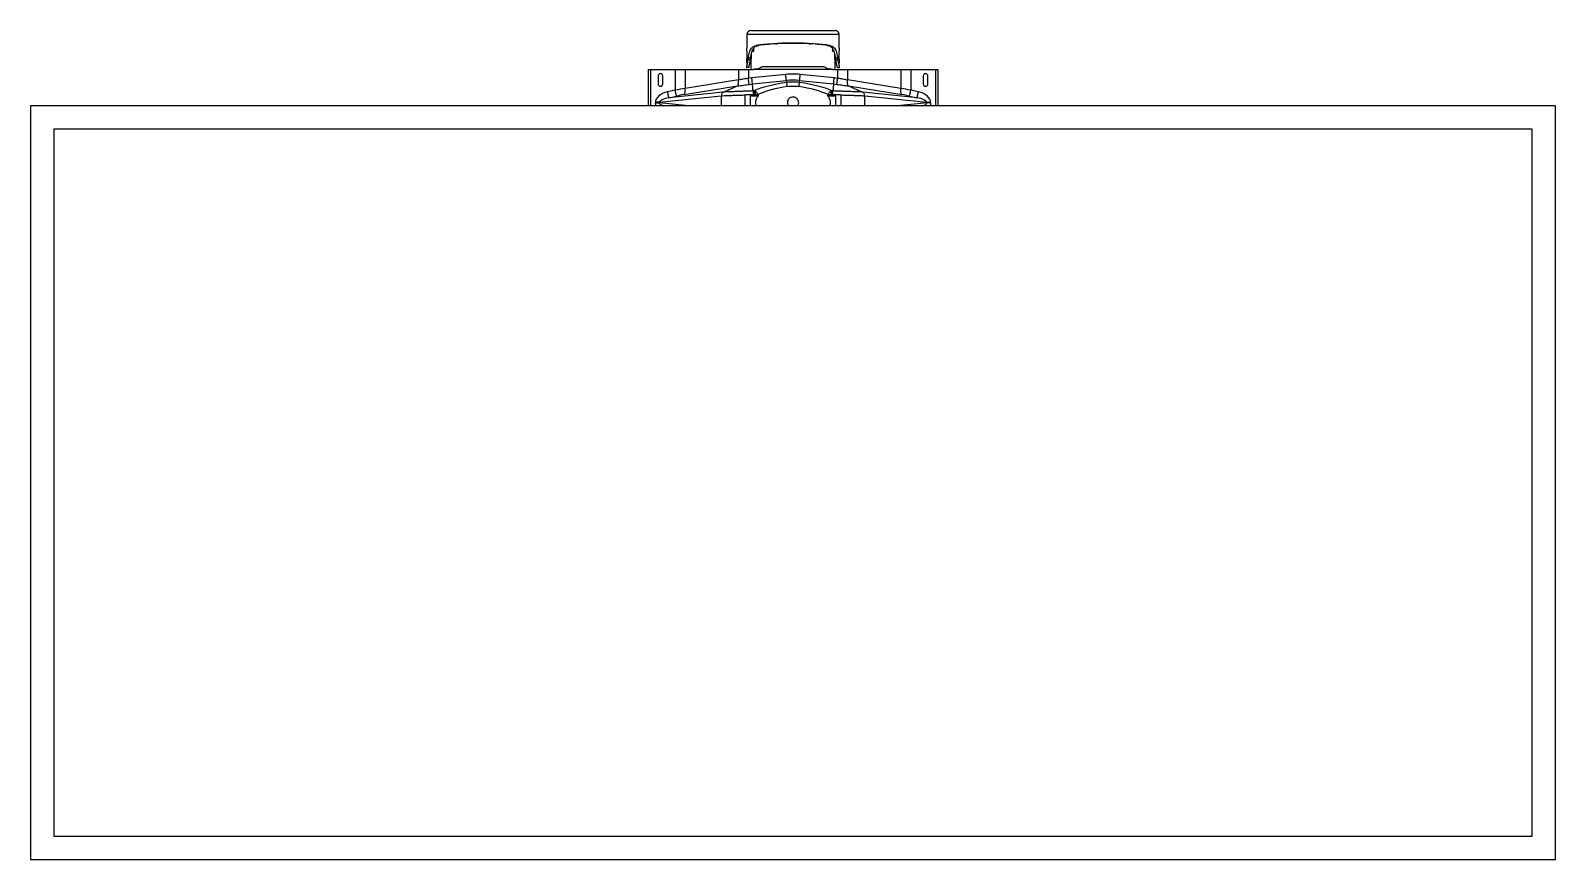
# Model space of a CAD drawing. Header units: inches. Extents: x -1851 to 6314, y -1304 to 4687.
# Drawn here: x 423.5 to 514.1, y 4637.5 to 4686.7 of the extents above; entities that cross this region are included whole.
import ezdxf

# ---------------------------------------------------------------- set-up
doc = ezdxf.new("R2010")
doc.units = ezdxf.units.IN
doc.header["$MEASUREMENT"] = 0

# ---------------------------------------------------------------- blocks, each defined once
blk = doc.blocks.new('2.4.20_7+2_End Bay_Plan View')
at = {"color": 7, "linetype": 'Continuous', "lineweight": 25}
for p, q in [((10.6338, 1.15), (9.4978, 1.15)), ((9.4978, 1.15), (9.4978, -1.15)), ((10.6338, -1.15), (10.6338, 1.15)), ((9.5328, 1.115), (9.5328, -1.115)), ((10.5988, 1.115), (9.5328, 1.115)), ((10.5988, -1.115), (10.5988, 1.115)), ((10.6873, 0.2186), (10.6338, 0.2186)), ((10.6386, 0.2076), (10.6386, 0.2019)), ((10.6392, 0.2076), (10.6386, 0.2076)), ((10.6392, 0.2019), (10.6392, 0.2076)), ((10.6889, 0.2182), (10.6889, 0.215)), ((10.6889, 0.215), (10.6889, 0.1777)), ((10.6386, 0.2019), (10.6392, 0.2019)), ((10.6392, 0.2019), (10.6491, 0.1081)), ((10.646, 0.1872), (10.6486, 0.1757)), ((10.6546, 0.1054), (10.646, 0.1872)), ((10.6576, 0.1777), (10.655, 0.1892)), ((10.6789, 0.2035), (10.6669, 0.2035)), ((10.6669, 0.1965), (10.6789, 0.1965)), ((10.6508, 0.1643), (10.6639, 0.0838)), ((10.6889, 0.1777), (10.6576, 0.1777)), ((10.6889, 0.1628), (10.6598, 0.1628)), ((10.6729, 0.0823), (10.6598, 0.1628)), ((10.6889, 0.1777), (10.6889, 0.1628)), ((10.6889, 0.1628), (10.6889, 0.0822)), ((10.6491, 0.1081), (10.6491, 0.108)), ((10.6338, 0.072), (10.6489, 0.072)), ((10.6509, 0.07), (10.6509, 0.0599)), ((10.6639, 0.0838), (10.6639, 0.0838)), ((10.6639, 0.0838), (10.6639, 0.0838)), ((10.6729, 0.0822), (10.6729, 0.0823)), ((10.6889, 0.0822), (10.6729, 0.0822)), ((10.6889, 0.0822), (10.6889, 0.0673)), ((10.6986, 0.0698), (10.6916, 0.0699)), ((10.6916, 0.0669), (10.6916, 0.0699)), ((10.7415, 0.0694), (10.7209, 0.0696)), ((10.6489, 0.0648), (10.6338, 0.0648)), ((10.6489, 0.0648), (10.6489, 0.0525)), ((10.6509, 0.0635), (10.6489, 0.0635)), ((10.6509, 0.0599), (10.6509, 0.0591)), ((10.6509, 0.0591), (10.651, 0.0583)), ((10.6509, 0.0591), (10.6509, 0.0579)), ((10.6509, 0.0579), (10.6509, 0.0569)), ((10.6509, 0.0579), (10.6509, 0.0579)), ((10.6509, 0.0579), (10.6509, 0.0569)), ((10.6509, 0.053), (10.6509, 0.0524)), ((10.6565, 0.0588), (10.6564, 0.0601)), ((10.6564, 0.0601), (10.6564, 0.0601)), ((10.6663, 0.0662), (10.6669, 0.0612)), ((10.6669, 0.0612), (10.6723, 0.0099)), ((10.6889, 0.0673), (10.6753, 0.0673)), ((10.6759, 0.062), (10.6753, 0.0673)), ((10.6812, 0.0109), (10.6759, 0.062)), ((10.6889, 0.0673), (10.6889, 0.06)), ((10.7025, 0.0635), (10.6889, 0.0635)), ((10.6889, -0.06), (10.6889, 0.06)), ((10.6889, 0.06), (10.6889, 0.06)), ((10.702, 0.0648), (10.7022, 0.0645)), ((10.7039, 0.0676), (10.7039, 0.0645)), ((10.7065, 0.0642), (10.7065, 0.0673)), ((10.7205, 0.0594), (10.717, 0.0594)), ((10.7248, 0.0555), (10.7248, 0.0517)), ((10.7474, 0.0634), (10.7474, -0.0634)), ((10.6925, -0.0452), (10.6925, 0.0452)), ((10.7271, 0.0255), (10.7272, 0.0239)), ((10.6723, 0.0099), (10.6691, 0.0099)), ((10.6723, -0.0099), (10.6669, -0.0612)), ((10.6691, -0.0099), (10.6723, -0.0099)), ((10.6759, -0.062), (10.6812, -0.0109)), ((10.7272, -0.0239), (10.7271, -0.0255)), ((10.6338, -0.0648), (10.6489, -0.0648)), ((10.6489, -0.0525), (10.6489, -0.0648)), ((10.6489, -0.0635), (10.6509, -0.0635)), ((10.6509, -0.0524), (10.6509, -0.053)), ((10.6509, -0.0569), (10.6509, -0.0579)), ((10.6509, -0.0569), (10.6509, -0.0579)), ((10.6509, -0.0579), (10.6509, -0.0579)), ((10.6509, -0.0579), (10.6509, -0.0591)), ((10.651, -0.0583), (10.6509, -0.0591)), ((10.6509, -0.0591), (10.6509, -0.0599)), ((10.6509, -0.0599), (10.6509, -0.07)), ((10.6564, -0.0601), (10.6565, -0.0588)), ((10.6564, -0.0601), (10.6564, -0.0601)), ((10.6669, -0.0612), (10.6663, -0.0662)), ((10.6753, -0.0673), (10.6759, -0.062)), ((10.6889, -0.0673), (10.6753, -0.0673)), ((10.6889, -0.06), (10.6889, -0.0673)), ((10.6889, -0.06), (10.6889, -0.06)), ((10.6889, -0.0635), (10.7025, -0.0635)), ((10.6889, -0.0673), (10.6889, -0.0822)), ((10.6916, -0.0669), (10.6916, -0.0699)), ((10.7022, -0.0645), (10.702, -0.0648)), ((10.7039, -0.0645), (10.7039, -0.0676)), ((10.7065, -0.0673), (10.7065, -0.0642)), ((10.7206, -0.0594), (10.717, -0.0594)), ((10.7248, -0.0517), (10.7248, -0.0555)), ((10.6489, -0.072), (10.6338, -0.072)), ((10.6639, -0.0838), (10.6508, -0.1643)), ((10.6598, -0.1628), (10.6729, -0.0823)), ((10.6639, -0.0838), (10.6639, -0.0838)), ((10.6639, -0.0838), (10.6639, -0.0838)), ((10.6729, -0.0823), (10.6729, -0.0822)), ((10.6889, -0.0822), (10.6729, -0.0822)), ((10.6889, -0.0822), (10.6889, -0.1628)), ((10.6916, -0.0699), (10.6986, -0.0698)), ((10.7209, -0.0696), (10.7415, -0.0694)), ((10.6491, -0.1081), (10.6392, -0.2019)), ((10.646, -0.1872), (10.6546, -0.1054)), ((10.6491, -0.108), (10.6491, -0.1081)), ((10.6486, -0.1757), (10.646, -0.1872)), ((10.655, -0.1892), (10.6576, -0.1777)), ((10.6889, -0.1777), (10.6576, -0.1777)), ((10.6889, -0.1628), (10.6598, -0.1628)), ((10.6889, -0.1628), (10.6889, -0.1777)), ((10.6889, -0.1777), (10.6889, -0.215)), ((10.6386, -0.2076), (10.6386, -0.2019)), ((10.6392, -0.2019), (10.6386, -0.2019)), ((10.6392, -0.2019), (10.6392, -0.2076)), ((10.6789, -0.1965), (10.6669, -0.1965)), ((10.6669, -0.2035), (10.6789, -0.2035)), ((10.6873, -0.2186), (10.6338, -0.2186)), ((10.6386, -0.2076), (10.6392, -0.2076)), ((10.6889, -0.215), (10.6889, -0.2182)), ((9.5328, -1.115), (10.5988, -1.115)), ((9.4978, -1.15), (10.6338, -1.15))]:
    blk.add_line(p, q, dxfattribs=at)
at = {"color": 8, "linetype": 'Continuous', "lineweight": 25}
for p, q in [((10.6889, 0.215), (10.6338, 0.215)), ((10.6491, 0.1081), (10.6338, 0.1081)), ((10.7415, 0), (10.7415, 0.0694)), ((10.7415, -0.0694), (10.7415, 0)), ((10.6338, -0.1081), (10.6491, -0.1081)), ((10.6889, -0.215), (10.6338, -0.215))]:
    blk.add_line(p, q, dxfattribs=at)
at = {"color": 8, "linetype": 'Continuous', "lineweight": 25, "flags": 128}
for points in [[(10.6338, 0.1569), (10.6386, 0.2019)], [(10.6386, -0.2019), (10.6376, -0.1929), (10.6339, -0.157), (10.6338, -0.1569)]]:
    blk.add_lwpolyline(points, dxfattribs=at)
at = {"color": 7, "linetype": 'Continuous', "lineweight": 25, "flags": 128}
for points in [[(10.646, 0.1872), (10.6464, 0.1873), (10.6471, 0.1874), (10.648, 0.1876), (10.6491, 0.1879), (10.6504, 0.1882), (10.6519, 0.1885), (10.6534, 0.1888), (10.655, 0.1892)], [(10.6486, 0.1757), (10.649, 0.1758), (10.6496, 0.1759), (10.6505, 0.1761), (10.6517, 0.1764), (10.653, 0.1767), (10.6544, 0.177), (10.656, 0.1774), (10.6576, 0.1777)], [(10.6508, 0.1643), (10.6513, 0.1638), (10.652, 0.1634), (10.6529, 0.163), (10.6541, 0.1628), (10.6553, 0.1626), (10.6568, 0.1626), (10.6583, 0.1627), (10.6598, 0.1628)], [(10.6639, 0.0838), (10.6644, 0.0833), (10.6651, 0.0829), (10.666, 0.0825), (10.6671, 0.0822), (10.6684, 0.0821), (10.6698, 0.082), (10.6713, 0.082), (10.6729, 0.0822)], [(10.6509, 0.0579), (10.6516, 0.0576), (10.6523, 0.0573), (10.6529, 0.0571), (10.6535, 0.0568), (10.6541, 0.0565), (10.6546, 0.0563), (10.655, 0.0561), (10.6554, 0.0559)], [(10.6565, 0.0588), (10.6562, 0.0588), (10.6557, 0.0588), (10.6552, 0.0587), (10.6545, 0.0586), (10.6537, 0.0585), (10.6528, 0.0585), (10.6519, 0.0584), (10.651, 0.0583)], [(10.6663, 0.0662), (10.6668, 0.0662), (10.6675, 0.0663), (10.6685, 0.0664), (10.6696, 0.0666), (10.6709, 0.0667), (10.6723, 0.0669), (10.6738, 0.0671), (10.6753, 0.0673)], [(10.6723, 0.0099), (10.6728, 0.01), (10.6735, 0.0101), (10.6744, 0.0102), (10.6756, 0.0103), (10.6768, 0.0104), (10.6782, 0.0106), (10.6797, 0.0107), (10.6812, 0.0109)], [(10.6723, -0.0099), (10.6728, -0.01), (10.6735, -0.0101), (10.6744, -0.0102), (10.6756, -0.0103), (10.6768, -0.0104), (10.6782, -0.0106), (10.6797, -0.0107), (10.6812, -0.0109)], [(10.651, -0.0583), (10.6519, -0.0584), (10.6528, -0.0585), (10.6537, -0.0585), (10.6545, -0.0586), (10.6552, -0.0587), (10.6557, -0.0588), (10.6562, -0.0588), (10.6565, -0.0588)], [(10.6663, -0.0662), (10.6668, -0.0662), (10.6675, -0.0663), (10.6685, -0.0664), (10.6696, -0.0666), (10.6709, -0.0667), (10.6723, -0.0669), (10.6738, -0.0671), (10.6753, -0.0673)], [(10.6639, -0.0838), (10.6644, -0.0833), (10.6651, -0.0829), (10.666, -0.0825), (10.6671, -0.0822), (10.6684, -0.0821), (10.6698, -0.082), (10.6713, -0.082), (10.6729, -0.0822)], [(10.6486, -0.1757), (10.649, -0.1758), (10.6496, -0.1759), (10.6505, -0.1761), (10.6517, -0.1764), (10.653, -0.1767), (10.6544, -0.177), (10.656, -0.1774), (10.6576, -0.1777)], [(10.6508, -0.1643), (10.6513, -0.1638), (10.652, -0.1634), (10.6529, -0.163), (10.6541, -0.1628), (10.6553, -0.1626), (10.6568, -0.1626), (10.6583, -0.1627), (10.6598, -0.1628)], [(10.646, -0.1872), (10.6464, -0.1873), (10.6471, -0.1874), (10.648, -0.1876), (10.6491, -0.1879), (10.6504, -0.1882), (10.6519, -0.1885), (10.6534, -0.1888), (10.655, -0.1892)]]:
    blk.add_lwpolyline(points, dxfattribs=at)
at = {"color": 7, "linetype": 'Continuous', "lineweight": 25}
for centre, radius, start, end in [((10.6873, 0.215), 0.0036, 63.6122, 90), ((10.6669, 0.2), 0.0035, 90, 270), ((10.6789, 0.2), 0.0035, 270, 90), ((10.7414, 0.0634), 0.006, 0, 89.5), ((10.7058, 0.0662), 0.004, 205.9309, 224.8011), ((10.6614, 0.0288), 0.0204, 274.8212, 292.1515), ((10.6614, -0.0288), 0.0204, 67.8485, 85.1788), ((11.9384, -2.9197), 3.138, 114.1323, 114.2218), ((10.7058, -0.0662), 0.004, 135.4353, 154.117), ((10.7414, -0.0634), 0.006, 270.5, 0), ((10.6669, -0.2), 0.0035, 90, 270), ((10.6789, -0.2), 0.0035, 270, 90), ((10.6873, -0.215), 0.0036, 270, 296.3878)]:
    blk.add_arc(centre, radius, start, end, dxfattribs=at)
for centre, major_axis, ratio, start_param, end_param in [((10.6408, 0.1831), (0.0026, -0.0244), 0.611475, 1.758081, 3.07755), ((10.6408, 0.1831), (-0.002, 0.0187), 0.302481, 4.899674, 6.219143), ((10.6439, 0.1757), (-0.007, 0.0307), 0.14521, 4.297802, 4.679215), ((10.6529, 0.1777), (-0.007, 0.04), 0.113749, 4.311205, 4.692618), ((10.646, 0), (-0.0081, 0.0653), 0.274745, 4.808714, 5.608891), ((10.652, 0.0006), (-0.008, 0.0715), 0.251548, 4.814689, 5.635373), ((10.6591, 0), (0.1694, 0), 0.414122, 1.286617, 1.302569), ((10.6592, 0), (0.1621, 0), 0.414122, 1.274522, 1.291243), ((10.6951, 0.0512), (0.03, -0.0003), 0.414169, 0.756767, 0.81945), ((10.7193, 0), (0, 0.0696), 0.131653, 3.790398, 5.63438), ((10.7193, 0), (0, 0.0666), 0.131653, 5.119034, 5.599839), ((10.7193, 0), (0, 0.0666), 0.131653, 4.334527, 5.09025), ((10.5709, 0), (0.1019, 0), 0.963556, 6.181895, 6.384475), ((10.5709, 0), (-0.1109, 0), 0.969107, 3.040302, 3.242883), ((10.646, 0), (0.0081, 0.0653), 0.274745, 3.815887, 4.616064), ((10.652, -0.0006), (0.008, 0.0715), 0.251548, 3.789405, 4.610089), ((10.7193, 0), (0, 0.0666), 0.131653, 3.824939, 4.305744), ((10.6592, 0), (0.1621, 0), 0.414122, 4.991942, 5.008664), ((10.6591, 0), (0.1694, 0), 0.414122, 4.980616, 4.996568), ((10.6951, -0.0512), (0.03, 0.0003), 0.414169, 5.463735, 5.526419), ((10.6439, -0.1757), (0.007, 0.0307), 0.14521, 4.745563, 5.126976), ((10.6529, -0.1777), (0.007, 0.04), 0.113749, 4.73216, 5.113573), ((10.6408, -0.1831), (0.002, 0.0187), 0.302481, 3.205635, 4.525104), ((10.6408, -0.1831), (-0.0026, -0.0244), 0.611475, 0.064043, 1.383512)]:
    blk.add_ellipse(centre, major_axis=major_axis, ratio=ratio, start_param=start_param, end_param=end_param, dxfattribs=at)
at = {"color": 8, "linetype": 'Continuous', "lineweight": 25}
for points, knots in [([(10.6338, 0.2064), (10.6341, 0.2065), (10.635, 0.2069), (10.6366, 0.2074), (10.6379, 0.2075), (10.6386, 0.2076)], [0.4458789, 0.4458789, 0.4458789, 0.4458789, 0.554237, 0.7772009, 1, 1, 1, 1]), ([(10.7076, 0.0641), (10.7075, 0.0641), (10.7066, 0.0641), (10.7053, 0.0642), (10.7036, 0.0643), (10.7026, 0.0645), (10.7021, 0.0645), (10.7022, 0.0645), (10.7022, 0.0645)], [0, 0, 0, 0, 0.029554, 0.293525, 0.472112, 0.718668, 0.964144, 1, 1, 1, 1]), ([(10.7022, -0.0645), (10.7022, -0.0645), (10.7021, -0.0645), (10.7026, -0.0645), (10.7037, -0.0643), (10.7049, -0.0642), (10.7057, -0.0642), (10.7061, -0.0642)], [0, 0, 0, 0, 0.043495, 0.341274, 0.640361, 0.856997, 1, 1, 1, 1]), ([(10.6386, -0.2076), (10.6383, -0.2076), (10.637, -0.2075), (10.6354, -0.2071), (10.6341, -0.2065), (10.6338, -0.2064)], [0, 0, 0, 0, 0.0761521, 0.4601575, 0.5576425, 0.5576425, 0.5576425, 0.5576425])]:
    blk.add_open_spline(points, degree=3, knots=knots, dxfattribs=at)
at = {"color": 7, "linetype": 'Continuous', "lineweight": 25}
for points, knots in [([(10.6386, 0.2019), (10.6383, 0.2018), (10.6377, 0.2017), (10.6367, 0.2009), (10.6352, 0.1989), (10.6344, 0.1969), (10.6339, 0.1956), (10.6338, 0.1955)], [0, 0, 0, 0, 0.0456576, 0.0975248, 0.2239733, 0.4781145, 0.4829927, 0.4829927, 0.4829927, 0.4829927]), ([(10.6546, 0.1054), (10.6544, 0.1058), (10.654, 0.1065), (10.6527, 0.1073), (10.6513, 0.1077), (10.6502, 0.1078), (10.6497, 0.1079), (10.6494, 0.1079), (10.6492, 0.1079), (10.6492, 0.108), (10.6491, 0.108), (10.6491, 0.108), (10.6491, 0.108), (10.6491, 0.108)], [0, 0, 0, 0, 0.2475235, 0.4950335, 0.7425389, 0.8668837, 0.9292395, 0.960725, 0.9770622, 0.9859671, 0.9911749, 0.9946218, 1, 1, 1, 1]), ([(10.6491, 0.108), (10.6492, 0.1066), (10.6493, 0.1036), (10.6494, 0.0983), (10.6497, 0.0923), (10.6499, 0.0856), (10.6501, 0.0791), (10.6503, 0.0744), (10.6504, 0.0718), (10.6504, 0.0713)], [0, 0, 0, 0, 0.136281, 0.272563, 0.45844, 0.644319, 0.802794, 0.961268, 1, 1, 1, 1]), ([(10.6546, 0.1054), (10.655, 0.1044), (10.6566, 0.1008), (10.6593, 0.0945), (10.662, 0.0882), (10.6635, 0.0846), (10.6639, 0.0838)], [0, 0, 0, 0, 0.137978, 0.500069, 0.88572, 1, 1, 1, 1]), ([(10.6564, 0.0601), (10.6563, 0.0621), (10.6561, 0.0663), (10.6559, 0.0723), (10.6557, 0.0783), (10.6554, 0.0844), (10.6552, 0.0907), (10.655, 0.0964), (10.6548, 0.1013), (10.6547, 0.1041), (10.6546, 0.1054)], [0, 0, 0, 0, 0.1261, 0.252197, 0.375898, 0.499598, 0.644628, 0.789658, 0.894828, 1, 1, 1, 1]), ([(10.6489, 0.072), (10.6491, 0.072), (10.6496, 0.0719), (10.6501, 0.0716), (10.6503, 0.0714), (10.6504, 0.0713)], [0, 0, 0, 0, 0.3865544, 0.7728905, 1, 1, 1, 1]), ([(10.6504, 0.0713), (10.6506, 0.0711), (10.6508, 0.0707), (10.6509, 0.0702), (10.6509, 0.07)], [0, 0, 0, 0, 0.4797039, 1, 1, 1, 1]), ([(10.6639, 0.0838), (10.6642, 0.0835), (10.6649, 0.0828), (10.6671, 0.0822), (10.6698, 0.082), (10.6718, 0.0821), (10.6728, 0.0823), (10.6729, 0.0823)], [0, 0, 0, 0, 0.250602, 0.501155, 0.751757, 0.989338, 1, 1, 1, 1]), ([(10.6639, 0.0838), (10.6641, 0.0823), (10.6645, 0.0794), (10.6651, 0.075), (10.6658, 0.0706), (10.6661, 0.0676), (10.6663, 0.0662)], [0, 0, 0, 0, 0.254142, 0.51074, 0.754283, 1, 1, 1, 1]), ([(10.6753, 0.0673), (10.6751, 0.0685), (10.6747, 0.071), (10.6741, 0.0748), (10.6735, 0.0785), (10.6731, 0.0809), (10.6729, 0.0822)], [0, 0, 0, 0, 0.244634, 0.49138, 0.744521, 1, 1, 1, 1]), ([(10.6916, 0.0699), (10.6917, 0.0699), (10.6919, 0.0698), (10.6927, 0.0697), (10.6939, 0.0694), (10.6957, 0.069), (10.6979, 0.0685), (10.7006, 0.0681), (10.7028, 0.0678), (10.7039, 0.0676)], [0, 0, 0, 0, 0.115492, 0.2331334, 0.3780156, 0.5269535, 0.6751458, 0.8274504, 1, 1, 1, 1]), ([(10.6986, 0.0698), (10.6986, 0.0698), (10.6991, 0.0698), (10.6997, 0.0698), (10.7004, 0.0697)], [0, 0, 0, 0, 0.013207, 1, 1, 1, 1]), ([(10.7004, 0.0697), (10.7012, 0.0696), (10.7024, 0.0695), (10.7045, 0.0694), (10.7064, 0.0693), (10.7083, 0.0692), (10.7109, 0.0692), (10.714, 0.0692), (10.717, 0.0694), (10.7184, 0.0695), (10.7191, 0.0695)], [0, 0, 0, 0, 0.159351, 0.253358, 0.347335, 0.436366, 0.525416, 0.694775, 0.865166, 1, 1, 1, 1]), ([(10.7191, 0.0695), (10.7194, 0.0696), (10.72, 0.0696), (10.7205, 0.0696), (10.7208, 0.0696), (10.7209, 0.0696), (10.7209, 0.0696), (10.7209, 0.0696)], [0, 0, 0, 0, 0.429874, 0.774939, 0.95222, 0.986826, 1, 1, 1, 1]), ([(10.6338, 0.0553), (10.6345, 0.0555), (10.6361, 0.056), (10.6387, 0.0563), (10.6417, 0.056), (10.6442, 0.0552), (10.6463, 0.0541), (10.6475, 0.0533), (10.648, 0.0528), (10.6481, 0.0528)], [0.2099592, 0.2099592, 0.2099592, 0.2099592, 0.324124, 0.4616511, 0.582083, 0.7355473, 0.8614574, 0.9876026, 1, 1, 1, 1]), ([(10.6509, 0.0541), (10.6509, 0.0537), (10.6508, 0.0533), (10.6503, 0.0527), (10.6499, 0.0525), (10.6495, 0.0524), (10.6491, 0.0523), (10.6487, 0.0524), (10.6484, 0.0526), (10.6482, 0.0527), (10.6481, 0.0528)], [0, 0, 0, 0, 0.338134, 0.468396, 0.599987, 0.675847, 0.752214, 0.820753, 0.911823, 1, 1, 1, 1]), ([(10.6564, 0.0601), (10.6561, 0.0601), (10.6557, 0.0601), (10.6543, 0.06), (10.653, 0.0599), (10.6521, 0.0598), (10.6517, 0.0598), (10.6514, 0.0598), (10.6512, 0.0598), (10.651, 0.0599), (10.6509, 0.0599), (10.6509, 0.0599), (10.6509, 0.0599)], [0, 0, 0, 0, 0.256424, 0.512814, 0.76939, 0.848288, 0.902271, 0.938804, 0.963734, 0.988312, 0.999091, 1, 1, 1, 1]), ([(10.651, 0.0583), (10.651, 0.0582), (10.651, 0.0581), (10.651, 0.058), (10.6509, 0.0579)], [0, 0, 0, 0, 0.456045, 1, 1, 1, 1]), ([(10.6509, 0.0569), (10.6509, 0.0564), (10.6509, 0.0553), (10.6509, 0.0539), (10.6509, 0.0532), (10.6509, 0.053)], [0, 0, 0, 0, 0.309134, 0.753071, 1, 1, 1, 1]), ([(10.6554, 0.0559), (10.6549, 0.0554), (10.654, 0.0543), (10.6525, 0.0535), (10.6515, 0.0531), (10.6511, 0.053), (10.6509, 0.053)], [0, 0, 0, 0, 0.397598, 0.76742, 0.906283, 1, 1, 1, 1]), ([(10.6554, 0.0559), (10.6555, 0.056), (10.6558, 0.0565), (10.6563, 0.0575), (10.6564, 0.0584), (10.6565, 0.0588)], [0, 0, 0, 0, 0.056829, 0.559111, 1, 1, 1, 1]), ([(10.6564, 0.0601), (10.6581, 0.0603), (10.6616, 0.0606), (10.6651, 0.061), (10.6669, 0.0612)], [0, 0, 0, 0, 0.50001, 1, 1, 1, 1]), ([(10.6669, 0.0612), (10.6672, 0.0612), (10.6679, 0.0613), (10.6701, 0.0614), (10.6728, 0.0617), (10.6749, 0.0619), (10.6759, 0.062)], [0, 0, 0, 0, 0.249983, 0.500001, 0.749994, 1, 1, 1, 1]), ([(10.6925, 0.0452), (10.6925, 0.0453), (10.6925, 0.0454), (10.6925, 0.0464), (10.6922, 0.0481), (10.6909, 0.0502), (10.6895, 0.053), (10.689, 0.0564), (10.6889, 0.0588), (10.6889, 0.06)], [0, 0, 0, 0, 0.001355, 0.036873, 0.20196, 0.377013, 0.552706, 0.775468, 1, 1, 1, 1]), ([(10.7039, 0.0645), (10.7029, 0.0647), (10.7009, 0.0649), (10.6982, 0.0654), (10.6958, 0.0659), (10.694, 0.0664), (10.6926, 0.0667), (10.6919, 0.0668), (10.6917, 0.0669), (10.6916, 0.0669)], [0, 0, 0, 0, 0.15103, 0.306595, 0.457655, 0.613042, 0.763861, 0.919383, 1, 1, 1, 1]), ([(10.7124, 0.0631), (10.7123, 0.0631), (10.7115, 0.0631), (10.7097, 0.0631), (10.7073, 0.0631), (10.7051, 0.0632), (10.7035, 0.0634), (10.7026, 0.0635), (10.7025, 0.0635), (10.7025, 0.0635)], [0, 0, 0, 0, 0.020185, 0.193403, 0.365659, 0.537755, 0.710882, 0.884521, 1, 1, 1, 1]), ([(10.7065, 0.0673), (10.708, 0.0671), (10.7109, 0.0667), (10.7148, 0.0657), (10.7181, 0.0644), (10.7208, 0.0628), (10.7228, 0.0607), (10.7242, 0.0583), (10.7246, 0.0564), (10.7248, 0.0555)], [0, 0, 0, 0, 0.143342, 0.286619, 0.429905, 0.573223, 0.717227, 0.861307, 1, 1, 1, 1]), ([(10.7163, 0.0619), (10.7152, 0.0623), (10.7129, 0.0631), (10.7095, 0.0638), (10.7073, 0.0641), (10.7065, 0.0642)], [0, 0, 0, 0, 0.396404, 0.804369, 1, 1, 1, 1]), ([(10.7156, 0.06), (10.7158, 0.0603), (10.716, 0.061), (10.7162, 0.0616), (10.7163, 0.0619)], [0, 0, 0, 0, 0.499905, 1, 1, 1, 1]), ([(10.7178, 0.0612), (10.7176, 0.0609), (10.7174, 0.0603), (10.7171, 0.0597), (10.717, 0.0594)], [0, 0, 0, 0, 0.499835, 1, 1, 1, 1]), ([(10.7248, 0.0517), (10.7246, 0.0528), (10.7241, 0.0551), (10.7225, 0.0577), (10.7204, 0.0597), (10.7187, 0.0607), (10.7178, 0.0612)], [0, 0, 0, 0, 0.275993, 0.559218, 0.777214, 1, 1, 1, 1]), ([(10.7273, 0.0264), (10.7273, 0.0262), (10.7272, 0.0259), (10.7271, 0.0256), (10.7271, 0.0255)], [0, 0, 0, 0, 0.459606, 1, 1, 1, 1]), ([(10.7272, 0.0239), (10.7272, 0.0241), (10.7273, 0.0243), (10.7274, 0.0245), (10.7274, 0.0246)], [0, 0, 0, 0, 0.540813, 1, 1, 1, 1]), ([(10.6398, 0.0085), (10.6389, 0.0085), (10.6371, 0.0086), (10.6351, 0.0077), (10.6341, 0.0069), (10.6338, 0.0067)], [0, 0, 0, 0, 0.0521137, 0.1045472, 0.1215509, 0.1215509, 0.1215509, 0.1215509]), ([(10.6338, -0.0067), (10.6341, -0.0069), (10.635, -0.0076), (10.637, -0.0085), (10.6398, -0.0087), (10.6425, -0.0079), (10.6448, -0.0062), (10.6464, -0.0038), (10.6472, -0.001), (10.6471, 0.0019), (10.646, 0.0046), (10.6442, 0.0068), (10.642, 0.0081), (10.6405, 0.0084), (10.6398, 0.0085)], [0.4136265, 0.4136265, 0.4136265, 0.4136265, 0.4289473, 0.4819849, 0.5343378, 0.5865326, 0.6394953, 0.6936454, 0.7484173, 0.8029676, 0.8570061, 0.9106428, 0.9638984, 1, 1, 1, 1]), ([(10.6631, 0.0085), (10.6633, 0.0071), (10.6637, 0.0044), (10.6638, 0.0001), (10.6637, -0.0042), (10.6633, -0.0071), (10.6631, -0.0085)], [0, 0, 0, 0, 0.24505, 0.490081, 0.745036, 1, 1, 1, 1]), ([(10.6691, -0.0099), (10.6693, -0.0083), (10.6697, -0.0051), (10.6698, -0.0001), (10.6697, 0.0049), (10.6693, 0.0083), (10.6691, 0.0099)], [0, 0, 0, 0, 0.245897, 0.491792, 0.745893, 1, 1, 1, 1]), ([(10.6889, -0.06), (10.6889, -0.0588), (10.689, -0.0564), (10.6895, -0.053), (10.6909, -0.0502), (10.6922, -0.0481), (10.6925, -0.0464), (10.6925, -0.0454), (10.6925, -0.0453), (10.6925, -0.0452)], [0, 0, 0, 0, 0.224532, 0.447294, 0.622987, 0.79804, 0.963127, 0.998645, 1, 1, 1, 1]), ([(10.7271, -0.0255), (10.7271, -0.0256), (10.7272, -0.0259), (10.7273, -0.0262), (10.7273, -0.0264)], [0, 0, 0, 0, 0.540394, 1, 1, 1, 1]), ([(10.7274, -0.0246), (10.7274, -0.0245), (10.7273, -0.0243), (10.7272, -0.0241), (10.7272, -0.0239)], [0, 0, 0, 0, 0.459187, 1, 1, 1, 1]), ([(10.6481, -0.0528), (10.6476, -0.0532), (10.6463, -0.0542), (10.6443, -0.0552), (10.6423, -0.0558), (10.6406, -0.0561), (10.6386, -0.0563), (10.6362, -0.056), (10.6346, -0.0556), (10.6338, -0.0553)], [0, 0, 0, 0, 0.1258471, 0.292351, 0.3769318, 0.4613386, 0.5370617, 0.6586551, 0.7903102, 0.7903102, 0.7903102, 0.7903102]), ([(10.6481, -0.0528), (10.6482, -0.0527), (10.6484, -0.0525), (10.6488, -0.0524), (10.6492, -0.0523), (10.6495, -0.0524), (10.6499, -0.0525), (10.6503, -0.0527), (10.6508, -0.0533), (10.6509, -0.0538), (10.6509, -0.0541)], [0, 0, 0, 0, 0.112102, 0.195343, 0.265238, 0.335323, 0.404377, 0.514462, 0.688611, 1, 1, 1, 1]), ([(10.6509, -0.053), (10.6511, -0.053), (10.6515, -0.0531), (10.6525, -0.0535), (10.654, -0.0543), (10.6549, -0.0554), (10.6554, -0.0559)], [0, 0, 0, 0, 0.093717, 0.23258, 0.602402, 1, 1, 1, 1]), ([(10.6509, -0.053), (10.6509, -0.0533), (10.6509, -0.054), (10.6509, -0.0554), (10.6509, -0.0565), (10.6509, -0.0569)], [0, 0, 0, 0, 0.309143, 0.752978, 1, 1, 1, 1]), ([(10.6509, -0.0579), (10.651, -0.058), (10.651, -0.0581), (10.651, -0.0582), (10.651, -0.0583)], [0, 0, 0, 0, 0.221419, 1, 1, 1, 1]), ([(10.6509, -0.0599), (10.6509, -0.0599), (10.6509, -0.0599), (10.6511, -0.0598), (10.6519, -0.0599), (10.6531, -0.0599), (10.6547, -0.06), (10.6558, -0.0601), (10.6562, -0.0601), (10.6564, -0.0601)], [0, 0, 0, 0, 0.000259, 0.014099, 0.072622, 0.304591, 0.536342, 0.793008, 1, 1, 1, 1]), ([(10.6546, -0.1054), (10.6547, -0.1041), (10.6548, -0.1013), (10.655, -0.0964), (10.6552, -0.0907), (10.6554, -0.0844), (10.6557, -0.0783), (10.6559, -0.0723), (10.6561, -0.0663), (10.6563, -0.0621), (10.6564, -0.0601)], [0, 0, 0, 0, 0.105118, 0.210234, 0.355319, 0.500402, 0.624097, 0.747793, 0.873895, 1, 1, 1, 1]), ([(10.6565, -0.0588), (10.6564, -0.0582), (10.6563, -0.0575), (10.6558, -0.0565), (10.6556, -0.0561), (10.6554, -0.0559)], [0, 0, 0, 0, 0.598895, 0.767924, 1, 1, 1, 1]), ([(10.6669, -0.0612), (10.6651, -0.061), (10.6616, -0.0606), (10.6581, -0.0603), (10.6564, -0.0601)], [0, 0, 0, 0, 0.49999, 1, 1, 1, 1]), ([(10.6663, -0.0662), (10.6661, -0.0677), (10.6657, -0.0707), (10.6651, -0.0752), (10.6645, -0.0796), (10.6641, -0.0824), (10.6639, -0.0838)], [0, 0, 0, 0, 0.252243, 0.506895, 0.752334, 1, 1, 1, 1]), ([(10.6669, -0.0612), (10.6672, -0.0612), (10.6679, -0.0613), (10.67, -0.0615), (10.6727, -0.0617), (10.6747, -0.0619), (10.6758, -0.062), (10.6759, -0.062)], [0, 0, 0, 0, 0.244974, 0.499951, 0.73282, 0.987641, 1, 1, 1, 1]), ([(10.6729, -0.0822), (10.6731, -0.081), (10.6735, -0.0787), (10.6741, -0.075), (10.6747, -0.0712), (10.6751, -0.0686), (10.6753, -0.0673)], [0, 0, 0, 0, 0.2444509, 0.4910132, 0.7443246, 1, 1, 1, 1]), ([(10.6916, -0.0669), (10.6917, -0.0669), (10.6919, -0.0668), (10.6927, -0.0667), (10.6939, -0.0664), (10.6956, -0.066), (10.6979, -0.0655), (10.7006, -0.065), (10.7028, -0.0647), (10.7039, -0.0645)], [0, 0, 0, 0, 0.115093, 0.232323, 0.3768, 0.525299, 0.673317, 0.82546, 1, 1, 1, 1]), ([(10.7039, -0.0676), (10.7029, -0.0678), (10.7009, -0.068), (10.6982, -0.0685), (10.6959, -0.069), (10.694, -0.0694), (10.6926, -0.0697), (10.6919, -0.0698), (10.6917, -0.0699), (10.6916, -0.0699)], [0, 0, 0, 0, 0.150986, 0.30634, 0.457298, 0.612638, 0.763372, 0.918781, 1, 1, 1, 1]), ([(10.7025, -0.0635), (10.7025, -0.0635), (10.7027, -0.0635), (10.7039, -0.0633), (10.7058, -0.0632), (10.7081, -0.0631), (10.7103, -0.0631), (10.7117, -0.0631), (10.7122, -0.0631)], [0, 0, 0, 0, 0.174225, 0.348472, 0.523342, 0.698783, 0.87333, 1, 1, 1, 1]), ([(10.7248, -0.0555), (10.7245, -0.0566), (10.724, -0.0587), (10.7223, -0.0614), (10.7197, -0.0636), (10.7164, -0.0652), (10.7125, -0.0664), (10.7091, -0.067), (10.7071, -0.0673), (10.7065, -0.0673)], [0, 0, 0, 0, 0.162943, 0.325747, 0.489604, 0.653421, 0.800427, 0.947469, 1, 1, 1, 1]), ([(10.7065, -0.0642), (10.708, -0.064), (10.7109, -0.0636), (10.7141, -0.0628), (10.7157, -0.0621), (10.7163, -0.0619)], [0, 0, 0, 0, 0.396463, 0.804384, 1, 1, 1, 1]), ([(10.7163, -0.0619), (10.7162, -0.0616), (10.716, -0.061), (10.7158, -0.0603), (10.7156, -0.06)], [0, 0, 0, 0, 0.500063, 1, 1, 1, 1]), ([(10.717, -0.0594), (10.7171, -0.0597), (10.7174, -0.0603), (10.7176, -0.0609), (10.7178, -0.0612)], [0, 0, 0, 0, 0.50005, 1, 1, 1, 1]), ([(10.7178, -0.0612), (10.7188, -0.0606), (10.7208, -0.0595), (10.7228, -0.0572), (10.7242, -0.0546), (10.7246, -0.0526), (10.7248, -0.0517)], [0, 0, 0, 0, 0.258488, 0.525152, 0.76029, 1, 1, 1, 1]), ([(10.6504, -0.0713), (10.6503, -0.0715), (10.6499, -0.0718), (10.6494, -0.072), (10.649, -0.072), (10.6489, -0.072)], [0, 0, 0, 0, 0.389943, 0.780766, 1, 1, 1, 1]), ([(10.6504, -0.0713), (10.6504, -0.0718), (10.6503, -0.0744), (10.6501, -0.0791), (10.6499, -0.0856), (10.6497, -0.0923), (10.6494, -0.0984), (10.6493, -0.1036), (10.6492, -0.1066), (10.6491, -0.108)], [0, 0, 0, 0, 0.038745, 0.197213, 0.355682, 0.54163, 0.727577, 0.86379, 1, 1, 1, 1]), ([(10.6509, -0.07), (10.6509, -0.0702), (10.6508, -0.0707), (10.6506, -0.0711), (10.6504, -0.0713)], [0, 0, 0, 0, 0.4794002, 1, 1, 1, 1]), ([(10.6639, -0.0838), (10.6635, -0.0846), (10.662, -0.0882), (10.6593, -0.0944), (10.6566, -0.1008), (10.655, -0.1044), (10.6546, -0.1054)], [0, 0, 0, 0, 0.112454, 0.499915, 0.862037, 1, 1, 1, 1]), ([(10.6639, -0.0838), (10.6642, -0.0835), (10.6649, -0.0828), (10.6671, -0.0822), (10.6698, -0.082), (10.6718, -0.0821), (10.6728, -0.0823), (10.6729, -0.0823)], [0, 0, 0, 0, 0.250602, 0.501155, 0.751757, 0.989338, 1, 1, 1, 1]), ([(10.7004, -0.0697), (10.7002, -0.0697), (10.6997, -0.0698), (10.6992, -0.0698), (10.6988, -0.0698), (10.6987, -0.0698), (10.6986, -0.0698), (10.6986, -0.0698)], [0, 0, 0, 0, 0.257244, 0.658207, 0.902506, 0.986843, 1, 1, 1, 1]), ([(10.7191, -0.0695), (10.7183, -0.0695), (10.7171, -0.0694), (10.715, -0.0693), (10.7131, -0.0692), (10.7111, -0.0692), (10.7086, -0.0692), (10.7055, -0.0693), (10.7025, -0.0695), (10.7011, -0.0696), (10.7004, -0.0697)], [0, 0, 0, 0, 0.159393, 0.253438, 0.347454, 0.43654, 0.525583, 0.695011, 0.865369, 1, 1, 1, 1]), ([(10.7209, -0.0696), (10.7209, -0.0696), (10.7204, -0.0696), (10.7198, -0.0696), (10.7191, -0.0695)], [0, 0, 0, 0, 0.013221, 1, 1, 1, 1]), ([(10.6491, -0.108), (10.6491, -0.108), (10.6491, -0.108), (10.6491, -0.108), (10.6492, -0.108), (10.6495, -0.1079), (10.6501, -0.1079), (10.6513, -0.1077), (10.6527, -0.1073), (10.654, -0.1065), (10.6544, -0.1058), (10.6546, -0.1054)], [0, 0, 0, 0, 0.0053801, 0.0088289, 0.0140385, 0.0229463, 0.1327498, 0.2571393, 0.504735, 0.7523574, 1, 1, 1, 1]), ([(10.6338, -0.1955), (10.6339, -0.1956), (10.6343, -0.1968), (10.6352, -0.1988), (10.6365, -0.2008), (10.6376, -0.2016), (10.6382, -0.2018), (10.6385, -0.2019), (10.6386, -0.2019)], [0.5168051, 0.5168051, 0.5168051, 0.5168051, 0.5346851, 0.7485242, 0.8989076, 0.9517987, 0.9852598, 1, 1, 1, 1])]:
    blk.add_open_spline(points, degree=3, knots=knots, dxfattribs=at)

msp = doc.modelspace()

# ---------------------------------------------------------------- block references
at = {"xscale": 39.37008, "yscale": 39.37008, "zscale": 39.37008, "rotation": 90}
msp.add_blockref('2.4.20_7+2_End Bay_Plan View', (468.81365, 4263.5755), dxfattribs=at)

doc.saveas('drawing.dxf')
